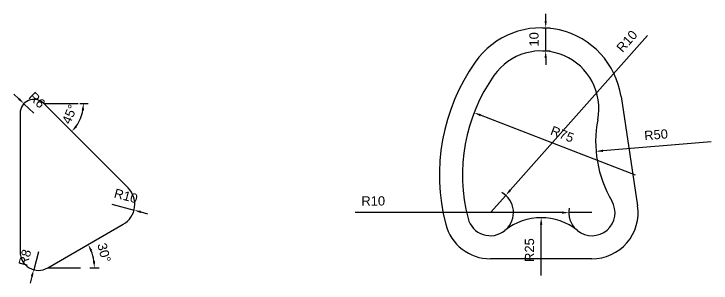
# Model space of a CAD drawing. Header units: millimetres. Extents: x 2100 to 32787, y 24082 to 35493.
# Drawn here: x 2120 to 2422.1, y 26039.7 to 26156.2 of the extents above; entities that cross this region are included whole.
import ezdxf

# ---------------------------------------------------------------- set-up
doc = ezdxf.new("R2010")
doc.units = ezdxf.units.MM
doc.linetypes.add('HIDDEN2', pattern=[4.7625, 3.175, -1.5875])
doc.layers.get('Defpoints').update_dxf_attribs({"color": 231, "linetype": 'HIDDEN2'})
doc.layers.add('ÖLÇÜ', color=181, linetype='Continuous')
doc.styles.get("Standard").update_dxf_attribs({"font": 'arial.ttf'})
doc.dimstyles.new('ISO-25', dxfattribs={"dimtxt": 4, "dimasz": 3, "dimexe": 2, "dimexo": 0.625, "dimgap": 3, "dimtad": 1, "dimtxsty": 'Standard', "dimcen": 2.5, "dimadec": 0, "dimazin": 0, "dimtfac": 1, "dimtix": 1, "dimtmove": 0, "dimatfit": 0, "dimfxl": 2, "dimfxlon": 1, "dimarcsym": 0})

# ---------------------------------------------------------------- blocks, each defined once
blk = doc.blocks.new('*D1707')
at = {"layer": 'Defpoints', "color": 0, "lineweight": 70, "transparency": 16777216}
for p in [(2124.37, 26117.31), (2128.71, 26113.16)]:
    blk.add_point(p, dxfattribs=at)
at = {"layer": 'ÖLÇÜ', "color": 0, "lineweight": -2, "transparency": 16777216}
for p, q in [((2122.21, 26119.39), (2120.04, 26121.47)), ((2128.71, 26113.16), (2124.37, 26117.31))]:
    blk.add_line(p, q, dxfattribs=at)
at = {"layer": 'ÖLÇÜ', "color": 0, "lineweight": 70, "transparency": 16777216}
blk.add_solid([(2122.55, 26119.75), (2121.86, 26119.03), (2124.37, 26117.31)], dxfattribs=at)
at = {"layer": 'ÖLÇÜ', "color": 0, "transparency": 16777216, "insert": (2130.03, 26118.88), "char_height": 4, "attachment_point": 5, "rotation": 316.2255}
blk.add_mtext('R6', dxfattribs=at)
blk = doc.blocks.new('*D1708')
at = {"layer": 'Defpoints', "color": 0, "lineweight": 70, "transparency": 16777216}
for p in [(2130.71, 26053.16), (2128.6, 26045.45)]:
    blk.add_point(p, dxfattribs=at)
at = {"layer": 'ÖLÇÜ', "color": 0, "lineweight": -2, "transparency": 16777216}
for p, q in [((2130.71, 26053.16), (2128.6, 26045.45)), ((2127.8, 26042.55), (2127.01, 26039.66))]:
    blk.add_line(p, q, dxfattribs=at)
at = {"layer": 'ÖLÇÜ', "color": 0, "lineweight": 70, "transparency": 16777216}
blk.add_solid([(2127.32, 26042.69), (2128.29, 26042.42), (2128.6, 26045.45)], dxfattribs=at)
at = {"layer": 'ÖLÇÜ', "color": 0, "transparency": 16777216, "insert": (2124.79, 26050.64), "char_height": 4, "attachment_point": 5, "rotation": 74.6988}
blk.add_mtext('R8', dxfattribs=at)
blk = doc.blocks.new('*D1709')
at = {"layer": 'Defpoints', "color": 0, "lineweight": 70, "transparency": 16777216}
for p in [(2162.43, 26073.79), (2172.09, 26071.21)]:
    blk.add_point(p, dxfattribs=at)
at = {"layer": 'ÖLÇÜ', "color": 0, "lineweight": -2, "transparency": 16777216}
for p, q in [((2162.43, 26073.79), (2172.09, 26071.21)), ((2174.99, 26070.43), (2177.88, 26069.66))]:
    blk.add_line(p, q, dxfattribs=at)
at = {"layer": 'ÖLÇÜ', "color": 0, "lineweight": 70, "transparency": 16777216}
blk.add_solid([(2175.12, 26070.91), (2174.86, 26069.95), (2172.09, 26071.21)], dxfattribs=at)
at = {"layer": 'ÖLÇÜ', "color": 0, "transparency": 16777216, "insert": (2168.56, 26077.37), "char_height": 4, "attachment_point": 5, "rotation": 345.0431}
blk.add_mtext('R10', dxfattribs=at)
blk = doc.blocks.new('*D1765')
at = {"layer": 'Defpoints', "color": 0, "lineweight": 70, "transparency": 16777216}
for p in [(2167.43, 26065.13), (2154.62, 26049.75), (2134.71, 26046.24), (2134.71, 26046.24), (2148.81, 26046.24)]:
    blk.add_point(p, dxfattribs=at)
at = {"layer": 'ÖLÇÜ', "color": 0, "lineweight": -2, "transparency": 16777216}
blk.add_line((2152.93, 26046.24), (2156.93, 26046.24), dxfattribs=at)
blk.add_arc((2134.71, 26046.24), 20.23, 8.5065, 21.4935, dxfattribs=at)
at = {"layer": 'ÖLÇÜ', "color": 0, "lineweight": 70, "transparency": 16777216}
for points in [[(2153.07, 26053.43), (2153.98, 26053.86), (2152.22, 26056.35)], [(2155.21, 26049.26), (2154.21, 26049.19), (2154.93, 26046.24)]]:
    blk.add_solid(points, dxfattribs=at)
at = {"layer": 'ÖLÇÜ', "color": 0, "transparency": 16777216, "insert": (2159.11, 26052.78), "char_height": 4, "attachment_point": 5, "rotation": 285}
blk.add_mtext('30°', dxfattribs=at)
blk = doc.blocks.new('*D1766')
at = {"layer": 'Defpoints', "color": 0, "lineweight": 70, "transparency": 16777216}
for p in [(2132.95, 26117.41), (2132.95, 26117.41), (2147.91, 26117.41), (2147.85, 26108.81), (2169.5, 26080.86)]:
    blk.add_point(p, dxfattribs=at)
at = {"layer": 'ÖLÇÜ', "color": 0, "lineweight": -2, "transparency": 16777216}
blk.add_line((2148.53, 26117.41), (2152.15, 26117.41), dxfattribs=at)
blk.add_arc((2132.95, 26117.41), 17.2, 325.0054, 349.9946, dxfattribs=at)
at = {"layer": 'ÖLÇÜ', "color": 0, "lineweight": 70, "transparency": 16777216}
for points in [[(2149.39, 26114.46), (2150.39, 26114.37), (2150.15, 26117.41)], [(2147.42, 26107.22), (2146.66, 26107.86), (2145.11, 26105.24)]]:
    blk.add_solid(points, dxfattribs=at)
at = {"layer": 'ÖLÇÜ', "color": 0, "transparency": 16777216, "insert": (2144.19, 26112.75), "char_height": 4, "attachment_point": 5, "rotation": 67.5}
blk.add_mtext('45°', dxfattribs=at)
blk = doc.blocks.new('*D1710')
at = {"layer": 'Defpoints', "color": 0, "lineweight": 70, "transparency": 16777216}
for p in [(2360.46, 26070.15), (2370.46, 26070.15)]:
    blk.add_point(p, dxfattribs=at)
at = {"layer": 'ÖLÇÜ', "color": 0, "lineweight": -2, "transparency": 16777216}
for p, q in [((2357.46, 26070.15), (2267.93, 26070.15)), ((2370.46, 26070.15), (2360.46, 26070.15))]:
    blk.add_line(p, q, dxfattribs=at)
blk.add_arc((2370.46, 26070.15), 10, 168.5408, 227.4742, dxfattribs=at)
at = {"layer": 'ÖLÇÜ', "color": 0, "lineweight": 70, "transparency": 16777216}
blk.add_solid([(2357.46, 26070.65), (2357.46, 26069.65), (2360.46, 26070.15)], dxfattribs=at)
at = {"layer": 'ÖLÇÜ', "color": 0, "transparency": 16777216, "insert": (2275.7, 26075.19), "char_height": 4, "attachment_point": 5}
blk.add_mtext('R10', dxfattribs=at)
blk = doc.blocks.new('*D1711')
at = {"layer": 'Defpoints', "color": 0, "lineweight": 70, "transparency": 16777216}
for p in [(2333.1, 26077.63), (2326.46, 26070.15)]:
    blk.add_point(p, dxfattribs=at)
at = {"layer": 'ÖLÇÜ', "color": 0, "lineweight": -2, "transparency": 16777216}
for p, q in [((2335.09, 26079.87), (2394.54, 26146.81)), ((2326.46, 26070.15), (2333.1, 26077.63))]:
    blk.add_line(p, q, dxfattribs=at)
blk.add_arc((2326.46, 26070.15), 10, 312.5258, 59.8521, dxfattribs=at)
at = {"layer": 'ÖLÇÜ', "color": 0, "lineweight": 70, "transparency": 16777216}
blk.add_solid([(2334.71, 26080.2), (2335.46, 26079.54), (2333.1, 26077.63)], dxfattribs=at)
at = {"layer": 'ÖLÇÜ', "color": 0, "transparency": 16777216, "insert": (2385.61, 26144.35), "char_height": 4, "attachment_point": 5, "rotation": 48.393}
blk.add_mtext('R10', dxfattribs=at)
blk = doc.blocks.new('*D1767')
at = {"layer": 'Defpoints', "color": 0, "lineweight": 70, "transparency": 16777216}
for p in [(2348.46, 26150.15), (2350.41, 26150.15), (2348.46, 26140.15)]:
    blk.add_point(p, dxfattribs=at)
at = {"layer": 'ÖLÇÜ', "color": 0, "lineweight": -2, "transparency": 16777216}
for p, q in [((2350.41, 26153.15), (2350.41, 26156.15)), ((2349.08, 26150.15), (2352.41, 26150.15)), ((2350.41, 26140.15), (2350.41, 26150.15)), ((2349.08, 26140.15), (2352.41, 26140.15)), ((2350.41, 26137.15), (2350.41, 26134.15))]:
    blk.add_line(p, q, dxfattribs=at)
at = {"layer": 'ÖLÇÜ', "color": 0, "lineweight": 70, "transparency": 16777216}
for points in [[(2349.91, 26153.15), (2350.91, 26153.15), (2350.41, 26150.15)], [(2349.91, 26137.15), (2350.91, 26137.15), (2350.41, 26140.15)]]:
    blk.add_solid(points, dxfattribs=at)
at = {"layer": 'ÖLÇÜ', "color": 0, "transparency": 16777216, "insert": (2345.37, 26145.15), "char_height": 4, "attachment_point": 5, "rotation": 90}
blk.add_mtext('10', dxfattribs=at)
blk = doc.blocks.new('*D1747')
at = {"layer": 'Defpoints', "color": 0, "lineweight": 70, "ltscale": 0.25, "transparency": 16777216}
for p in [(2422.06, 26100.76), (2372.23, 26096.67)]:
    blk.add_point(p, dxfattribs=at)
at = {"layer": 'ÖLÇÜ', "color": 0, "lineweight": -2, "ltscale": 0.25, "transparency": 16777216}
blk.add_line((2422.06, 26100.76), (2375.22, 26096.91), dxfattribs=at)
at = {"layer": 'ÖLÇÜ', "color": 0, "lineweight": 70, "ltscale": 0.25, "transparency": 16777216}
blk.add_solid([(2375.18, 26097.41), (2375.26, 26096.42), (2372.23, 26096.67)], dxfattribs=at)
at = {"layer": 'ÖLÇÜ', "color": 0, "lineweight": 5, "ltscale": 0.25, "transparency": 16777216, "insert": (2398.23, 26103.86), "char_height": 4, "attachment_point": 5, "rotation": 4.6938}
blk.add_mtext('R50', dxfattribs=at)
blk = doc.blocks.new('*D1748')
at = {"layer": 'Defpoints', "color": 0, "lineweight": 70, "ltscale": 0.25, "transparency": 16777216}
for p in [(2348.46, 26067.93), (2348.46, 26042.93)]:
    blk.add_point(p, dxfattribs=at)
at = {"layer": 'ÖLÇÜ', "color": 0, "lineweight": -2, "ltscale": 0.25, "transparency": 16777216}
blk.add_line((2348.46, 26042.93), (2348.46, 26064.93), dxfattribs=at)
at = {"layer": 'ÖLÇÜ', "color": 0, "lineweight": 70, "ltscale": 0.25, "transparency": 16777216}
blk.add_solid([(2347.96, 26064.93), (2348.96, 26064.93), (2348.46, 26067.93)], dxfattribs=at)
at = {"layer": 'ÖLÇÜ', "color": 0, "lineweight": 5, "ltscale": 0.25, "transparency": 16777216, "insert": (2343.41, 26053.93), "char_height": 4, "attachment_point": 5, "rotation": 90}
blk.add_mtext('R25', dxfattribs=at)
blk = doc.blocks.new('*D1749')
at = {"layer": 'Defpoints', "color": 0, "lineweight": 70, "ltscale": 0.25, "transparency": 16777216}
for p in [(2319.4, 26113.4), (2389.38, 26086.43)]:
    blk.add_point(p, dxfattribs=at)
at = {"layer": 'ÖLÇÜ', "color": 0, "lineweight": -2, "ltscale": 0.25, "transparency": 16777216}
blk.add_line((2389.38, 26086.43), (2322.2, 26112.32), dxfattribs=at)
at = {"layer": 'ÖLÇÜ', "color": 0, "lineweight": 70, "ltscale": 0.25, "transparency": 16777216}
blk.add_solid([(2322.38, 26112.79), (2322.02, 26111.86), (2319.4, 26113.4)], dxfattribs=at)
at = {"layer": 'ÖLÇÜ', "color": 0, "lineweight": 5, "ltscale": 0.25, "transparency": 16777216, "insert": (2357.6, 26104.08), "char_height": 4, "attachment_point": 5, "rotation": 338.9233}
blk.add_mtext('R75', dxfattribs=at)

msp = doc.modelspace()

# ---------------------------------------------------------------- linework, layer by layer
for p, q in [((2383.06, 26120.403), (2390.23, 26073.153)), ((2132.949, 26117.406), (2169.498, 26080.857)), ((2132.949, 26117.406), (2147.91, 26117.406)), ((2122.707, 26113.163), (2122.707, 26053.163)), ((2134.707, 26046.235), (2167.427, 26065.126)), ((2370.456, 26050.153), (2326.456, 26050.153)), ((2134.707, 26046.235), (2148.806, 26046.235))]:
    msp.add_line(p, q)
for centre, radius, start, end in [((2348.456, 26115.153), 35, 8.62824, 144.94163), ((2348.456, 26115.153), 25, 348.93624, 144.94163), ((2389.385, 26086.432), 85, 144.94163, 194.50434), ((2389.385, 26086.432), 75, 144.94163, 194.50434), ((2128.707, 26113.163), 6, 45, 180), ((2422.062, 26100.76), 50, 168.93624, 210.67206), ((2162.427, 26073.786), 10, 300, 45), ((2370.456, 26070.153), 10, 231.0552, 30.67206), ((2370.456, 26070.153), 20, 270, 8.62824), ((2326.456, 26070.153), 10, 194.50434, 308.9448), ((2348.456, 26042.931), 25, 51.0552, 128.9448), ((2326.456, 26070.153), 20, 194.50434, 270), ((2130.707, 26053.163), 8, 180, 300)]:
    msp.add_arc(centre, radius, start, end)

# ---------------------------------------------------------------- dimensions: what is measured, and where the dimension line sits
at = {"layer": 'ÖLÇÜ'}
dim = msp.add_linear_dim(base=(2350.413, 26150.153), p1=(2348.456, 26140.153), p2=(2348.456, 26150.153), angle=90, dimstyle='ISO-25', dxfattribs=at)
dim.commit()
dim.dimension.update_dxf_attribs({"geometry": '*D1767', "text_midpoint": (2345.371, 26145.153)})
for center, mpoint, picture, middle in [((2326.456, 26070.153), (2333.096, 26077.63), '*D1711', (2389.376, 26141.004)), ((2370.456, 26070.153), (2360.456, 26070.153), '*D1710', (2275.7, 26070.153))]:
    dim = msp.add_radius_dim(center=center, mpoint=mpoint, dimstyle='ISO-25', dxfattribs=at)
    dim.commit()
    dim.dimension.update_dxf_attribs({"geometry": picture, "text_midpoint": middle, "dimtype": 164})
for center, mpoint, picture, middle in [((2128.707, 26113.163), (2124.374, 26117.314), '*D1707', (2130.029, 26118.88)), ((2162.427, 26073.786), (2172.088, 26071.205), '*D1709', (2168.559, 26077.367)), ((2130.707, 26053.163), (2128.596, 26045.447), '*D1708', (2124.788, 26050.636))]:
    dim = msp.add_radius_dim(center=center, mpoint=mpoint, dimstyle='ISO-25', dxfattribs=at)
    dim.commit()
    dim.dimension.update_dxf_attribs({"geometry": picture, "text_midpoint": middle})
for base, line1, line2, picture, middle in [((2147.846, 26108.805), ((2132.949, 26117.406), (2147.91, 26117.406)), ((2132.949, 26117.406), (2169.498, 26080.857)), '*D1766', (2144.19, 26112.75)), ((2154.624, 26049.747), ((2134.707, 26046.235), (2148.806, 26046.235)), ((2134.707, 26046.235), (2167.427, 26065.126)), '*D1765', (2159.114, 26052.775))]:
    dim = msp.add_angular_dim_2l(base=base, line1=line1, line2=line2, dimstyle='ISO-25', dxfattribs=at)
    dim.commit()
    dim.dimension.update_dxf_attribs({"geometry": picture, "text_midpoint": middle})
at = {"layer": 'ÖLÇÜ', "lineweight": 5, "ltscale": 0.25}
for center, mpoint, picture, middle in [((2389.385, 26086.432), (2319.402, 26113.403), '*D1749', (2357.603, 26104.076)), ((2422.062, 26100.76), (2372.23, 26096.668), '*D1747', (2398.228, 26103.862)), ((2348.456, 26042.931), (2348.456, 26067.931), '*D1748', (2343.414, 26053.931))]:
    dim = msp.add_radius_dim(center=center, mpoint=mpoint, dimstyle='ISO-25', dxfattribs=at)
    dim.commit()
    dim.dimension.update_dxf_attribs({"geometry": picture, "text_midpoint": middle})

doc.saveas('drawing.dxf')
